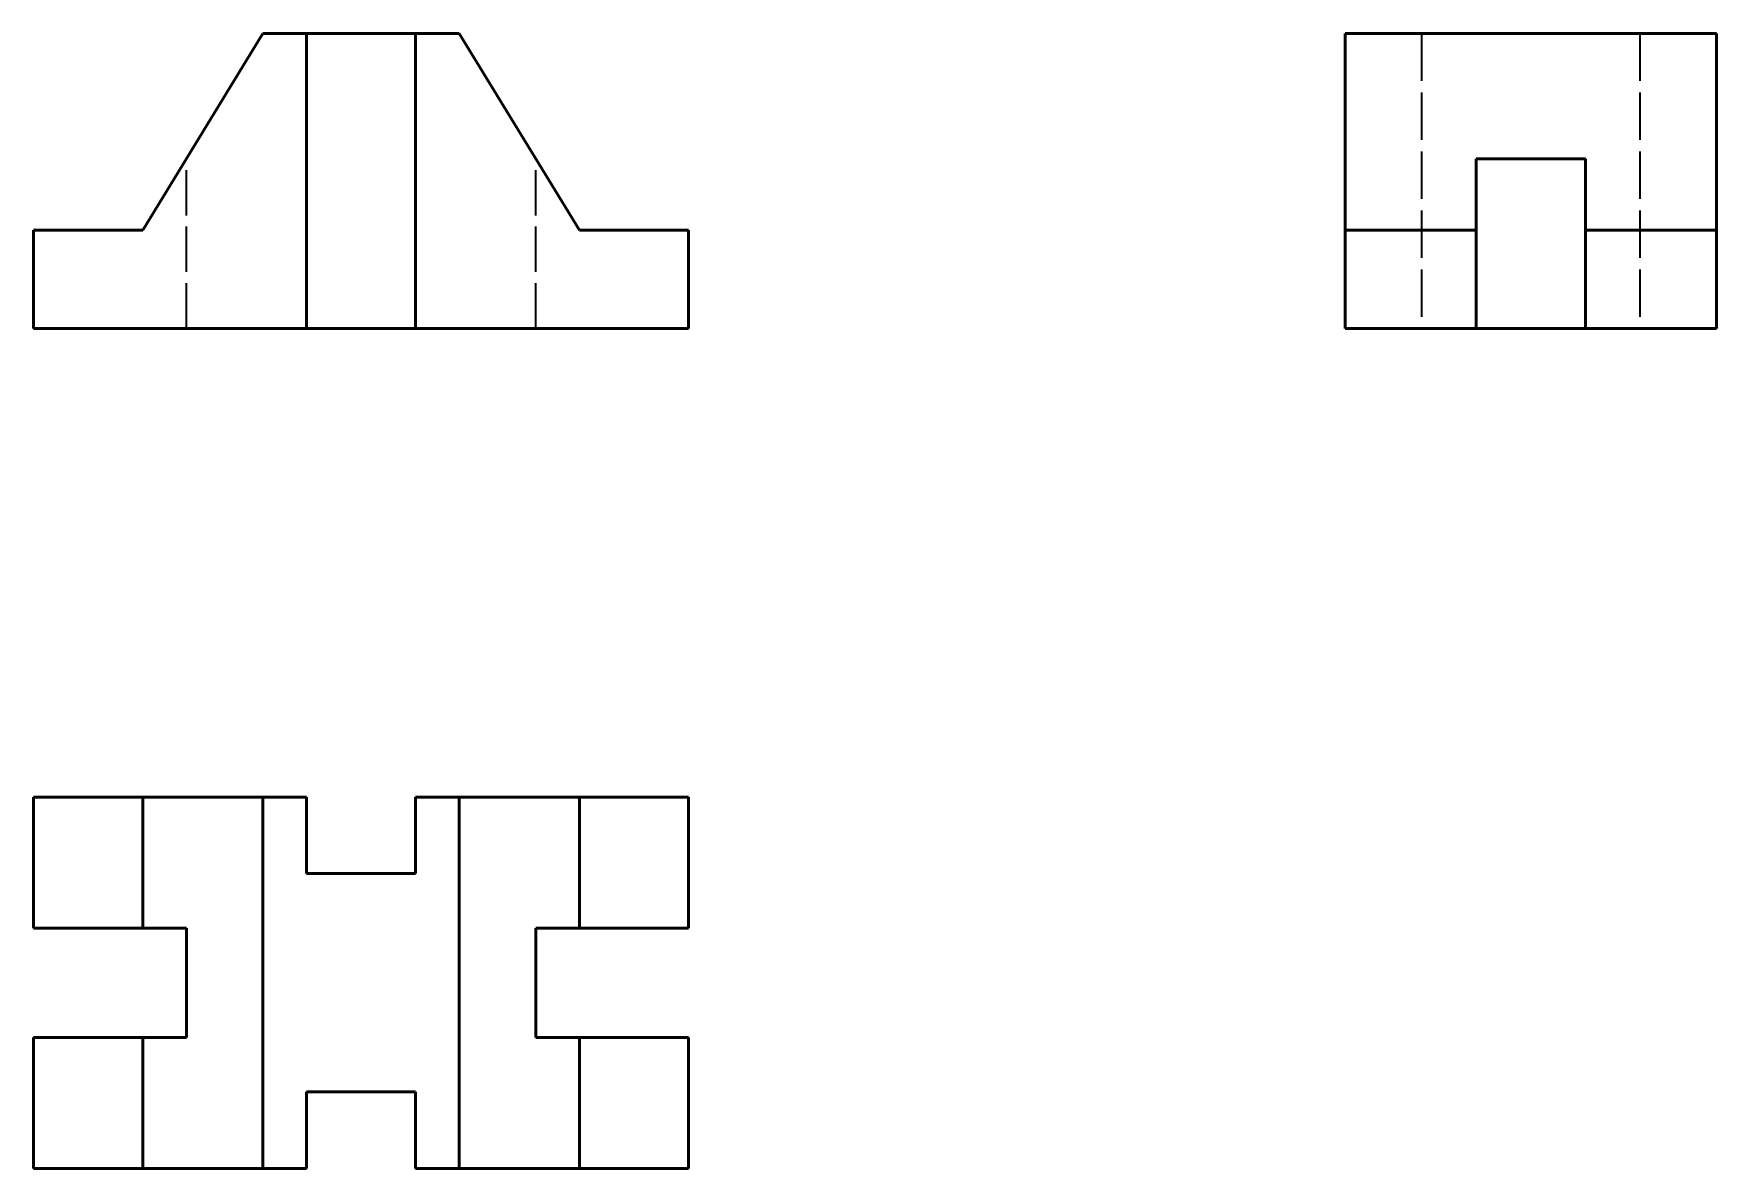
# Model space of a CAD drawing. Header units: millimetres. Extents: x 61 to 215, y 50 to 153.
import ezdxf

# ---------------------------------------------------------------- set-up
doc = ezdxf.new("R2010")
doc.units = ezdxf.units.MM
doc.linetypes.add('DASHED', pattern=[0.2068, 0.1655, -0.0413])
doc.layers.add('Oculto (ISO)', color=7, linetype='DASHED', lineweight=35)
doc.layers.add('Visible (ISO)', color=7, linetype='Continuous', lineweight=50)

msp = doc.modelspace()

# ---------------------------------------------------------------- linework, layer by layer
at = {"layer": 'Oculto (ISO)', "ltscale": 26.112186}
for p, q in [((187.92, 153.46), (187.92, 126.46)), ((207.92, 153.46), (207.92, 126.46))]:
    msp.add_line(p, q, dxfattribs=at)
at = {"layer": 'Oculto (ISO)', "ltscale": 25.057148}
for p, q in [((74.75, 126.46), (74.75, 142)), ((106.75, 126.46), (106.75, 142))]:
    msp.add_line(p, q, dxfattribs=at)
at = {"layer": 'Visible (ISO)'}
for p, q in [((81.75, 153.46), (70.75, 135.46)), ((85.75, 153.46), (81.75, 153.46)), ((85.75, 126.46), (85.75, 153.46)), ((85.75, 153.46), (95.75, 153.46)), ((95.75, 153.46), (95.75, 126.46)), ((99.75, 153.46), (95.75, 153.46)), ((110.75, 135.46), (99.75, 153.46)), ((180.92, 153.46), (214.92, 153.46)), ((180.92, 135.46), (180.92, 153.46)), ((214.92, 153.46), (214.92, 135.46)), ((192.92, 142), (202.92, 142)), ((192.92, 135.46), (192.92, 142)), ((202.92, 142), (202.92, 135.46)), ((70.75, 135.46), (60.75, 135.46)), ((60.75, 135.46), (60.75, 126.46)), ((120.75, 135.46), (110.75, 135.46)), ((120.75, 126.46), (120.75, 135.46)), ((180.92, 126.46), (180.92, 135.46)), ((180.92, 135.46), (192.92, 135.46)), ((192.92, 126.46), (192.92, 135.46)), ((202.92, 135.46), (214.92, 135.46)), ((202.92, 135.46), (202.92, 126.46)), ((214.92, 135.46), (214.92, 126.46)), ((60.75, 126.46), (85.75, 126.46)), ((95.75, 126.46), (85.75, 126.46)), ((95.75, 126.46), (120.75, 126.46)), ((180.92, 126.46), (192.92, 126.46)), ((202.92, 126.46), (192.92, 126.46)), ((202.92, 126.46), (214.92, 126.46)), ((60.75, 83.55), (70.75, 83.55)), ((60.75, 83.55), (60.75, 71.55)), ((70.75, 83.55), (81.75, 83.55)), ((70.75, 71.55), (70.75, 83.55)), ((81.75, 83.55), (85.75, 83.55)), ((81.75, 83.55), (81.75, 49.55)), ((85.75, 76.55), (85.75, 83.55)), ((95.75, 83.55), (95.75, 76.55)), ((95.75, 83.55), (99.75, 83.55)), ((99.75, 83.55), (110.75, 83.55)), ((99.75, 83.55), (99.75, 49.55)), ((110.75, 83.55), (120.75, 83.55)), ((110.75, 83.55), (110.75, 71.55)), ((120.75, 83.55), (120.75, 71.55)), ((95.75, 76.55), (85.75, 76.55)), ((60.75, 71.55), (70.75, 71.55)), ((70.75, 71.55), (74.75, 71.55)), ((74.75, 71.55), (74.75, 61.55)), ((106.75, 61.55), (106.75, 71.55)), ((106.75, 71.55), (110.75, 71.55)), ((110.75, 71.55), (120.75, 71.55)), ((60.75, 61.55), (60.75, 49.55)), ((70.75, 61.55), (60.75, 61.55)), ((70.75, 49.55), (70.75, 61.55)), ((74.75, 61.55), (70.75, 61.55)), ((110.75, 61.55), (106.75, 61.55)), ((110.75, 61.55), (110.75, 49.55)), ((120.75, 61.55), (110.75, 61.55)), ((120.75, 61.55), (120.75, 49.55)), ((85.75, 49.55), (85.75, 56.55)), ((85.75, 56.55), (95.75, 56.55)), ((95.75, 56.55), (95.75, 49.55)), ((70.75, 49.55), (60.75, 49.55)), ((81.75, 49.55), (70.75, 49.55)), ((85.75, 49.55), (81.75, 49.55)), ((99.75, 49.55), (95.75, 49.55)), ((110.75, 49.55), (99.75, 49.55)), ((120.75, 49.55), (110.75, 49.55))]:
    msp.add_line(p, q, dxfattribs=at)

doc.saveas('drawing.dxf')
